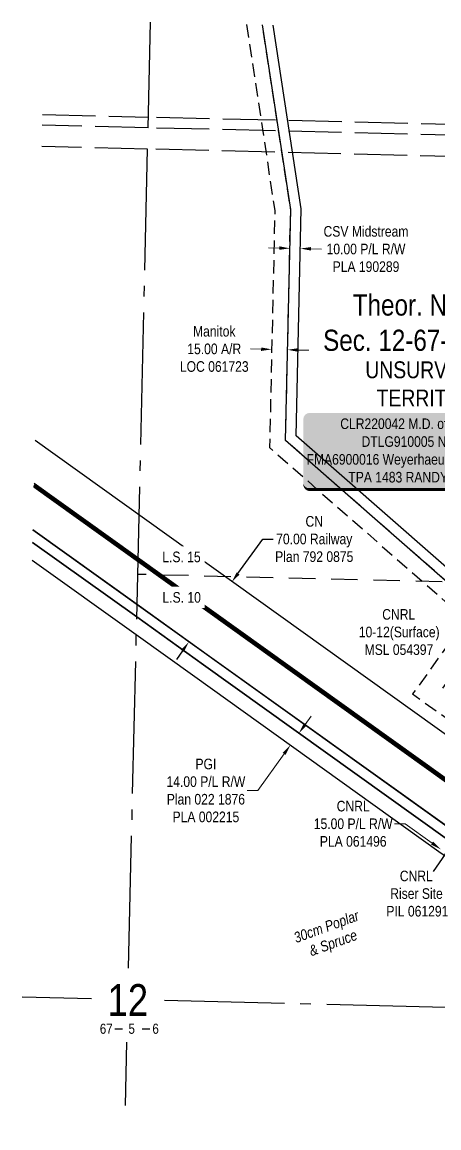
# Model space of a CAD drawing. Extents: x 395514 to 398236, y 6071876 to 6074235.
# Drawn here: x 395514 to 395907, y 6071965 to 6073010 of the extents above; entities that cross this region are included whole.
import ezdxf
from ezdxf.enums import TextEntityAlignment as Align

# ---------------------------------------------------------------- set-up
doc = ezdxf.new("R2010")
doc.units = 0
doc.header["$LTSCALE"] = 5
doc.header["$PDSIZE"] = 0.5
for name, pattern in [('foc-ACCESSROAD', [3.75, 2.5, -1.25]), ('foc-LSD', [8, 5, -3]), ('foc-QUARTERLINE', [33, 25, -3, 2, -3]), ('foc-UNSURVEYED', [12.5, 10, -2.5]), ('HIDDEN', [9.525, 6.35, -3.175])]:
    doc.linetypes.add(name, pattern=pattern)
doc.layers.get('Defpoints').update_dxf_attribs({"color": 9})
for name, color, linetype in [('10', 1, 'Continuous'), ('9', 3, 'Continuous'), ('C-RW', 13, 'Continuous'), ('C-SYMBOL', 7, 'Continuous'), ('F-AR', 190, 'foc-ACCESSROAD'), ('F-RW', 190, 'Continuous'), ('L-QSEC', 8, 'foc-QUARTERLINE'), ('L-SECLBL', 7, 'Continuous'), ('L-SECTION-LSD', 7, 'foc-LSD'), ('L-TITLEDB', 4, 'Continuous'), ('L-TITLEDB-T', 4, 'Continuous'), ('L-UNS-T', 3, 'Continuous'), ('L-USEC', 7, 'foc-UNSURVEYED'), ('T-BUSH-T', 110, 'Continuous')]:
    doc.layers.add(name, color=color, linetype=linetype)
for name, color, linetype, lineweight in [('C-RW-T', 13, 'Continuous', 9), ('C-WS-T', 13, 'Continuous', 9), ('F-AR-T', 190, 'Continuous', 9), ('F-RW-T', 190, 'Continuous', 9)]:
    doc.layers.add(name, color=color, linetype=linetype, lineweight=lineweight)
doc.styles.add('100L', font='ARIALN.TTF', dxfattribs={"height": 11})
doc.styles.add('175L', font='ARIALN.TTF', dxfattribs={"height": 20})
doc.styles.add('80', font='ARIALN.TTF', dxfattribs={"height": 10})
doc.styles.add('80CG', font='ARIALN.TTF', dxfattribs={"height": 10})
doc.styles.add('80L', font='ARIALN.TTF', dxfattribs={"height": 10})
doc.styles.add('SIMPLEX', font='ARIALN.TTF')
doc.dimstyles.new('Compass 5 000', dxfattribs={"dimscale": 5, "dimtxt": 9, "dimasz": 2, "dimexe": 0.2, "dimexo": 0.0625, "dimgap": 0.5, "dimtad": 0, "dimtih": 1, "dimtoh": 1, "dimzin": 0, "dimdsep": 46, "dimtxsty": '80CG', "dimcen": 0.1, "dimse1": 1, "dimse2": 1, "dimclrd": 256, "dimclrt": 256, "dimaunit": 1, "dimadec": 4, "dimazin": 0, "dimtfac": 0.06, "dimtofl": 0, "dimtmove": 0, "dimatfit": 1, "dimfxl": 0.2, "dimtolj": 1, "dimtzin": 0, "dimlwd": -1, "dimarcsym": 0})

# ---------------------------------------------------------------- blocks, each defined once
blk = doc.blocks.new('L-SECLBL')
at = {"layer": '9', "color": 7}
for p, q in [((-5.1, -27.8), (-12.3, -27.8)), ((20.7, -27.8), (13.5, -27.8))]:
    blk.add_line(p, q, dxfattribs=at)
at = {"layer": '10', "color": 2, "style": 'SIMPLEX'}
blk.add_attdef('SEC', text='', height=30, dxfattribs=at).set_placement((0, 0), align=Align.MIDDLE)
at = {"layer": '10', "color": 5, "style": '80L'}
blk.add_attdef('TWP', text='', height=9.5, dxfattribs=at).set_placement((-14.4, -27.4), align=Align.MIDDLE_RIGHT)
blk.add_attdef('RGE', text='', height=9.5, dxfattribs=at).set_placement((3.6, -27.4), align=Align.MIDDLE_CENTER)
blk.add_attdef('MER', text='', height=9.5, dxfattribs=at).set_placement((23.2, -27.4), align=Align.MIDDLE_LEFT)
blk = doc.blocks.new('*D381')
at = {"layer": 'Defpoints', "color": 0, "transparency": 16777216}
for p in [(395767.1, 6072326.8), (395867.2, 6072272.2), (395859.1, 6072260.8)]:
    blk.add_point(p, dxfattribs=at)
at = {"layer": 'F-RW-T', "transparency": 16777216}
for p, q in [((395781.1, 6072346.3), (395786.9, 6072354.4)), ((395761.2, 6072318.7), (395736.4, 6072284)), ((395736.4, 6072284), (395726.4, 6072284))]:
    blk.add_line(p, q, dxfattribs=at)
for points in [[(395779.7, 6072347.3), (395782.4, 6072345.3), (395775.2, 6072338.2)], [(395759.9, 6072319.6), (395762.6, 6072317.7), (395767.1, 6072326.8)]]:
    blk.add_solid(points, dxfattribs=at)
at = {"layer": 'F-RW-T', "transparency": 16777216, "insert": (395687.3, 6072284), "char_height": 10, "attachment_point": 5, "style": '80CG'}
blk.add_mtext('\\A1;PGI\\P14.00 P/L R/W\\PPlan 022 1876\\PPLA 002215', dxfattribs=at)
blk = doc.blocks.new('*D383')
at = {"layer": 'C-RW-T', "transparency": 16777216}
for p, q in [((395875.6, 6072252.5), (395865.6, 6072252.5)), ((395901, 6072234.3), (395875.6, 6072252.5)), ((395929.5, 6072213.9), (395937.6, 6072208.1))]:
    blk.add_line(p, q, dxfattribs=at)
for points in [[(395902, 6072235.6), (395900, 6072232.9), (395909.1, 6072228.5)], [(395930.4, 6072215.2), (395928.5, 6072212.5), (395921.3, 6072219.7)]]:
    blk.add_solid(points, dxfattribs=at)
at = {"layer": 'Defpoints', "color": 0, "transparency": 16777216}
for p in [(395909.1, 6072228.5), (395911.4, 6072231.5), (395923.6, 6072222.8)]:
    blk.add_point(p, dxfattribs=at)
at = {"layer": 'C-RW-T', "transparency": 16777216, "insert": (395826.5, 6072252.5), "char_height": 10, "attachment_point": 5, "style": '80CG'}
blk.add_mtext('\\A1;CNRL\\P15.00 P/L R/W\\PPLA 061496', dxfattribs=at)
blk = doc.blocks.new('*U384')
h = blk.add_hatch(color=255)
edge = h.paths.add_edge_path()
edge.add_line((-116.5, -37), (116.5, -37))
edge.add_arc((116.5, -31), 6, 270, 360)
edge.add_line((122.5, -31), (122.5, 29.5))
edge.add_arc((116.5, 29.5), 6, 0, 90)
edge.add_line((116.5, 35.5), (-116.5, 35.5))
edge.add_arc((-116.5, 29.5), 6, 90, 180)
edge.add_line((-122.5, 29.5), (-122.5, -31))
edge.add_arc((-116.5, -31), 6, 180, 270)
at = {"color": 44, "flags": 128}
blk.add_lwpolyline([(-116.5, -37, 3, 3, 0), (116.5, -37, 3, 3, 0.414214), (122.5, -31, 3, 3, 0), (122.5, 29.5, 3, 0, 0.414214), (116.5, 35.5, 0, 0, 0), (-116.5, 35.5, 0, 0, 0.414214), (-122.5, 29.5, 0, 0, 0), (-122.5, -31, 0, 3, 0.414214)], format="xyseb", close=True, dxfattribs=at)
at = {"color": 44, "style": '80'}
blk.add_attdef('ENTER_TEXT_001', (-36, -5), '', height=10, dxfattribs=at)
blk = doc.blocks.new('*D386')
at = {"layer": 'Defpoints', "color": 0, "transparency": 16777216}
for p in [(395711.8, 6072481), (395714.9, 6072478.7), (395674.1, 6072421.9)]:
    blk.add_point(p, dxfattribs=at)
at = {"layer": 'L-TITLEDB-T', "transparency": 16777216}
for p, q in [((395717.6, 6072489.1), (395741, 6072521.7)), ((395741, 6072521.7), (395751, 6072521.7)), ((395665.2, 6072416), (395659.4, 6072407.8))]:
    blk.add_line(p, q, dxfattribs=at)
for points in [[(395716.3, 6072490.1), (395719, 6072488.1), (395711.8, 6072481)], [(395663.8, 6072416.9), (395666.5, 6072415), (395671, 6072424.1)]]:
    blk.add_solid(points, dxfattribs=at)
at = {"layer": 'L-TITLEDB-T', "transparency": 16777216, "insert": (395789.7, 6072521.7), "char_height": 10, "attachment_point": 5, "style": '80CG'}
blk.add_mtext('\\A1;CN\\P70.00 Railway\\PPlan 792 0875', dxfattribs=at)
blk = doc.blocks.new('*D387')
at = {"layer": 'Defpoints', "color": 0, "transparency": 16777216}
for p in [(395776.6, 6072796.3), (395766.2, 6072779.7), (395776.3, 6072779.5)]:
    blk.add_point(p, dxfattribs=at)
at = {"layer": 'F-RW-T', "transparency": 16777216}
for p, q in [((395756.6, 6072796.7), (395746.6, 6072796.9)), ((395786.6, 6072796.1), (395796.6, 6072795.8))]:
    blk.add_line(p, q, dxfattribs=at)
for points in [[(395756.7, 6072798.4), (395756.6, 6072795.1), (395766.6, 6072796.5)], [(395786.7, 6072797.7), (395786.6, 6072794.4), (395776.6, 6072796.3)]]:
    blk.add_solid(points, dxfattribs=at)
at = {"layer": 'F-RW-T', "transparency": 16777216, "insert": (395838.6, 6072795.8), "char_height": 10, "attachment_point": 5, "style": '80CG'}
blk.add_mtext('\\A1;CSV Midstream\\P10.00 P/L R/W\\PPLA 190289', dxfattribs=at)
blk = doc.blocks.new('*D388')
at = {"layer": 'Defpoints', "color": 0, "transparency": 16777216}
for p in [(395749.5, 6072701), (395749.6, 6072702.5), (395764.5, 6072702.1)]:
    blk.add_point(p, dxfattribs=at)
at = {"layer": 'F-AR-T', "transparency": 16777216}
for p, q in [((395739.5, 6072701.2), (395729.5, 6072701.4)), ((395774.5, 6072700.4), (395784.5, 6072700.2))]:
    blk.add_line(p, q, dxfattribs=at)
for points in [[(395739.6, 6072702.8), (395739.5, 6072699.5), (395749.5, 6072701)], [(395774.5, 6072702.1), (395774.5, 6072698.7), (395764.5, 6072700.6)]]:
    blk.add_solid(points, dxfattribs=at)
at = {"layer": 'F-AR-T', "transparency": 16777216, "insert": (395695.2, 6072701.4), "char_height": 10, "attachment_point": 5, "style": '80CG'}
blk.add_mtext('\\A1;Manitok\\P15.00 A/R\\PLOC 061723', dxfattribs=at)

msp = doc.modelspace()

# ---------------------------------------------------------------- linework, layer by layer
at = {"layer": 'C-RW'}
for points in [[(395523.867, 6072530.622), (395622.223, 6072460.137), (395690.792, 6072410.999), (395921.583, 6072245.795), (395933.755, 6072237.077), (396162.561, 6072072.841), (396306.912, 6071969.382)], [(396289.143, 6071969.813), (396156.722, 6072064.73), (396144.799, 6072073.272), (395927.832, 6072228.794), (395915.653, 6072237.527), (395684.961, 6072402.876), (395621.943, 6072448.036), (395523.586, 6072518.513)]]:
    msp.add_lwpolyline(points, dxfattribs=at)
at = {"layer": 'F-AR', "flags": 128}
msp.add_lwpolyline([(395725.552, 6073008.149), (395752.424, 6072832.186), (395747.469, 6072608.171), (395933.05, 6072445.514), (395882.697, 6072375.235), (395972.067, 6072311.172), (395983.71, 6072327.424), (395910.59, 6072379.839), (395956.932, 6072444.52), (395762.614, 6072614.835), (395767.444, 6072833.16), (395740.777, 6073007.78)], dxfattribs=at)
at = {"layer": 'F-RW', "flags": 128}
for points in [[(396466.682, 6071965.508), (395992.481, 6072305.338), (396064.001, 6072405.161), (395974.648, 6072469.211), (395956.942, 6072444.511), (395762.614, 6072614.835), (395767.444, 6072833.16), (395740.777, 6073007.78)], [(396484.444, 6071965.077), (396014.553, 6072301.818), (396091.894, 6072409.765), (395970.047, 6072497.108), (395947.687, 6072465.915), (395772.711, 6072619.278), (395777.457, 6072833.809), (395750.926, 6073007.534)]]:
    msp.add_lwpolyline(points, dxfattribs=at)
at = {"layer": 'F-RW'}
for points in [[(395523.586, 6072518.512), (395621.943, 6072448.036), (395684.955, 6072402.881), (395915.653, 6072237.527), (395927.831, 6072228.796), (396144.799, 6072073.272), (396156.722, 6072064.728), (396289.137, 6071969.813)], [(396264.207, 6071970.417), (396119.897, 6072073.876), (395919.696, 6072217.388), (395907.485, 6072226.134), (395676.775, 6072391.521), (395621.551, 6072431.098), (395523.194, 6072501.573)]]:
    msp.add_lwpolyline(points, dxfattribs=at)
at = {"layer": 'L-QSEC', "flags": 128}
for points in [[(395632.651, 6072910.409), (395634.966, 6073010.345)], [(395614.258, 6072116.168), (395632.185, 6072890.302)], [(395579.067, 6072087.023), (395513.631, 6072088.612)], [(396421.318, 6072066.574), (395648.303, 6072085.342)], [(395611.25, 6071986.25), (395612.638, 6072046.213)]]:
    msp.add_lwpolyline(points, dxfattribs=at)
at = {"layer": 'L-SECTION-LSD', "flags": 128}
msp.add_lwpolyline([(396430.555, 6072468.639), (395622.874, 6072488.246)], dxfattribs=at)
at = {"layer": 'L-TITLEDB', "flags": 128}
for points in [[(395525.824, 6072615.165), (396431.158, 6071966.369)], [(395524.802, 6072571.009), (396368.118, 6071966.658)], [(395524.886, 6072574.639), (396371.656, 6071967.812)], [(395523.863, 6072530.483), (396306.825, 6071969.384)]]:
    msp.add_lwpolyline(points, dxfattribs=at)
at = {"layer": 'L-TITLEDB', "linetype": 'HIDDEN', "const_width": 2.999, "flags": 128}
msp.add_lwpolyline([(395524.844, 6072572.824), (396368.992, 6071967.876)], dxfattribs=at)
at = {"layer": 'L-USEC', "flags": 128}
for points in [[(395532.95, 6072922.884), (395632.884, 6072920.458)], [(396440.486, 6072900.859), (395632.884, 6072920.458)], [(395632.673, 6072910.409), (395532.718, 6072912.835)], [(396440.28, 6072890.809), (395632.673, 6072910.409)], [(395632.185, 6072890.302), (395532.252, 6072892.728)], [(396439.792, 6072870.703), (395632.185, 6072890.302)]]:
    msp.add_lwpolyline(points, dxfattribs=at)

# ---------------------------------------------------------------- block references
at = {"layer": 'L-SECLBL'}
ref = msp.add_blockref('*U384', (395901.819, 6072605.446), dxfattribs=dict(at, xscale=0.99962529, yscale=0.99962529, zscale=0.99962529))
ref.add_attrib('ENTER_TEXT_001', 'CLR220042 M.D. of Greenview 16', (395814.297, 6072625.701), dxfattribs={"layer": '0', "color": 44, "height": 9.99625, "style": '80'})
ref.add_attrib('ENTER_TEXT_002', 'DTLG910005 Norbord Inc.', (395834.405, 6072608.863), dxfattribs={"layer": '0', "color": 44, "height": 9.99625, "style": '80'})
ref.add_attrib('ENTER_TEXT_003', 'FMA6900016 Weyerhaeuser Company Limited', (395782.409, 6072592.025), dxfattribs={"layer": '0', "color": 44, "height": 9.99625, "style": '80'})
ref.add_attrib('ENTER_TEXT_004', 'TPA 1483 RANDY BELCOURT', (395821.927, 6072575.188), dxfattribs={"layer": '0', "color": 44, "height": 9.99625, "style": '80'})
at = {"layer": 'L-SECLBL', "xscale": 0.99962529, "yscale": 0.99962529, "zscale": 0.99962529}
msp.add_blockref('L-SECLBL', (395613.564, 6072086.186), dxfattribs=at).add_auto_attribs({'SEC': '12', 'TWP': '67', 'RGE': '5', 'MER': '6'})

# ---------------------------------------------------------------- texts
at = {"layer": 'C-SYMBOL', "color": 3, "insert": (395900.545, 6072752.928), "char_height": 19.99251, "width": 360.24695, "attachment_point": 2, "style": '175L'}
msp.add_mtext('Theor. N.E.1/4\\PSec. 12-67-5-W.6M.', dxfattribs=at)
at = {"layer": 'C-WS-T', "char_height": 9.99625, "attachment_point": 1, "style": '80L'}
for s, width, insert in [('\\pi22.811;CNRL\\P\\pi0.67787;10-12(Surface)\\P\\pi6.1329;MSL 054397', 75.80941, (395831.139, 6072455.495)), ('\\pi16.321;CNRL\\P\\pi7.2861;Riser Site\\P\\pi3.621;PIL 061291', 62.82834, (395854.234, 6072208.232))]:
    msp.add_mtext_dynamic_manual_height_columns(s, width=width, gutter_width=50, heights=[0], dxfattribs=dict(at, insert=insert))
at = {"layer": 'L-UNS-T', "color": 3, "insert": (395901.521, 6072668.242), "char_height": 15.994, "attachment_point": 5, "style": '80L'}
msp.add_mtext_dynamic_manual_height_columns('UNSURVEYED TERRITORY', width=126.41375, gutter_width=47.5, heights=[0], dxfattribs=at)
at = {"layer": 'T-BUSH-T', "insert": (395763.721, 6072147.12), "char_height": 9.99625, "attachment_point": 1, "rotation": 20, "style": '80L'}
msp.add_mtext_dynamic_manual_height_columns('\\pi5.796;{\\fArial Narrow|b0|i1|c0|p34;30cm Poplar\\P\\pi15.165;& Spruce}', width=76.24721, gutter_width=50, heights=[0], dxfattribs=at)

# ---------------------------------------------------------------- dimensions: what is measured, and where the dimension line sits
at = {"layer": 'C-RW-T'}
dim = msp.add_linear_dim(base=(395909.147, 6072228.453), p1=(395923.559, 6072222.805), p2=(395911.366, 6072231.547), angle=144.362917, text='CNRL\\P15.00 P/L R/W\\PPLA 061496', dimstyle='Compass 5 000', dxfattribs=at)
dim.commit()
dim.dimension.update_dxf_attribs({"geometry": '*D383', "text_midpoint": (395826.465, 6072252.538), "dimtype": 161})
at = {"layer": 'F-AR-T'}
dim = msp.add_aligned_dim(p1=(395764.545, 6072702.149), p2=(395749.555, 6072702.478), distance=1.523, text='Manitok\\P15.00 A/R\\PLOC 061723', dimstyle='Compass 5 000', dxfattribs=at)
dim.commit()
dim.dimension.update_dxf_attribs({"geometry": '*D388', "text_midpoint": (395695.225, 6072701.394)})
at = {"layer": 'F-RW-T'}
for base, p1, p2, angle, text, picture, middle in [((395776.623, 6072796.286), (395766.246, 6072779.673), (395776.253, 6072779.453), 358.740051, 'CSV Midstream\\P10.00 P/L R/W\\PPLA 190289', '*D387', (395838.579, 6072795.846)), ((395767.076, 6072326.788), (395867.235, 6072272.23), (395859.07, 6072260.841), 234.364636, 'PGI\\P14.00 P/L R/W\\PPlan 022 1876\\PPLA 002215', '*D381', (395687.311, 6072283.993))]:
    dim = msp.add_linear_dim(base=base, p1=p1, p2=p2, angle=angle, text=text, dimstyle='Compass 5 000', dxfattribs=at)
    dim.commit()
    dim.dimension.update_dxf_attribs({"geometry": picture, "text_midpoint": middle, "dimtype": 161})

# ---------------------------------------------------------------- leaders
at = {"layer": 'C-WS-T', "path_type": 1}
msp.add_leader([(395924.501, 6072240.685), (395902.036, 6072207.396)], dimstyle='Compass 5 000', override={"dimgap": 0.5, "dimtad": 0}, dxfattribs=at)

# ---------------------------------------------------------------- next in the draw order: texts
at = {"layer": 'L-SECTION-LSD', "char_height": 9.99625, "attachment_point": 1, "style": '100L', "bg_fill": 3, "box_fill_scale": 1.5, "bg_fill_color": 256, "bg_fill_transparency": 0}
for s, width, insert in [('\\pi1.8589;L.S. 15', 36.85945, (395644.224, 6072509.819)), ('\\pi2.0422;L.S. 10', 36.95405, (395644.224, 6072471.549))]:
    msp.add_mtext_dynamic_manual_height_columns(s, width=width, gutter_width=55, heights=[0], dxfattribs=dict(at, insert=insert))

# ---------------------------------------------------------------- next in the draw order: dimensions: what is measured, and where the dimension line sits
at = {"layer": 'L-TITLEDB-T'}
dim = msp.add_linear_dim(base=(395711.782, 6072480.963), p1=(395674.101, 6072421.878), p2=(395714.869, 6072478.75), angle=54.365909, text='CN\\P70.00 Railway\\PPlan 792 0875', dimstyle='Compass 5 000', dxfattribs=at)
dim.commit()
dim.dimension.update_dxf_attribs({"geometry": '*D386', "text_midpoint": (395789.727, 6072521.666), "dimtype": 161})

doc.saveas('drawing.dxf')
